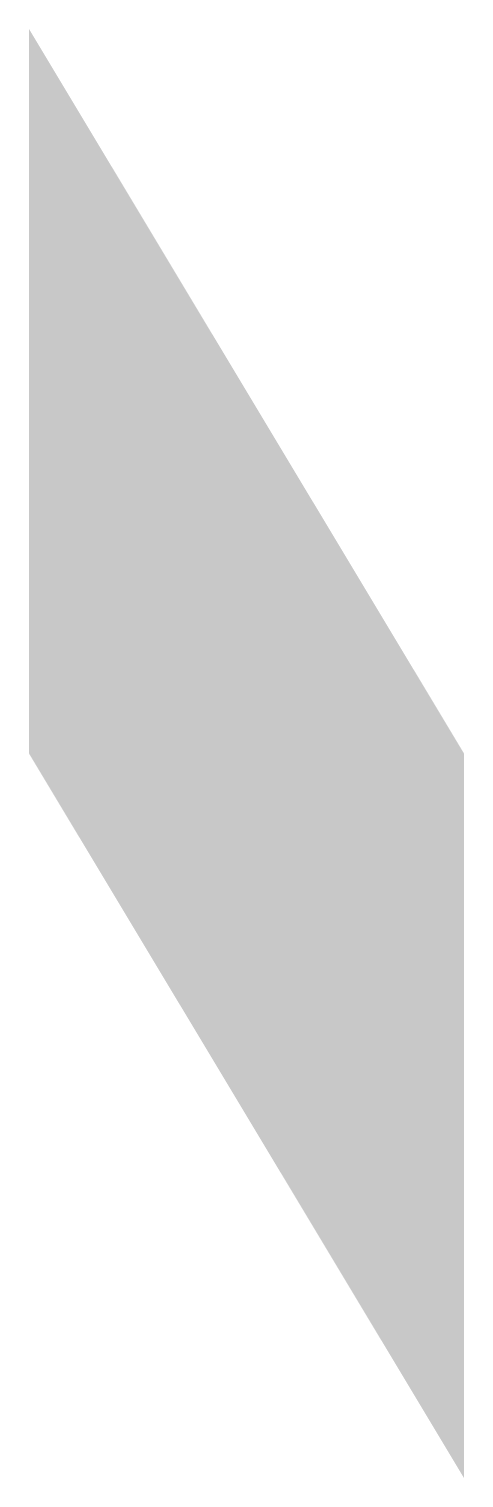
# Model space of a CAD drawing. Header units: metres. Extents: x 0 to 1.5, y 0 to 5.
import ezdxf

# ---------------------------------------------------------------- set-up
doc = ezdxf.new("R2010")
doc.units = ezdxf.units.M

msp = doc.modelspace()

# ---------------------------------------------------------------- linework, layer by layer
msp.add_solid([(0, 5), (1.5, 2.5), (0, 2.5), (1.5, 0)])

doc.saveas('drawing.dxf')
